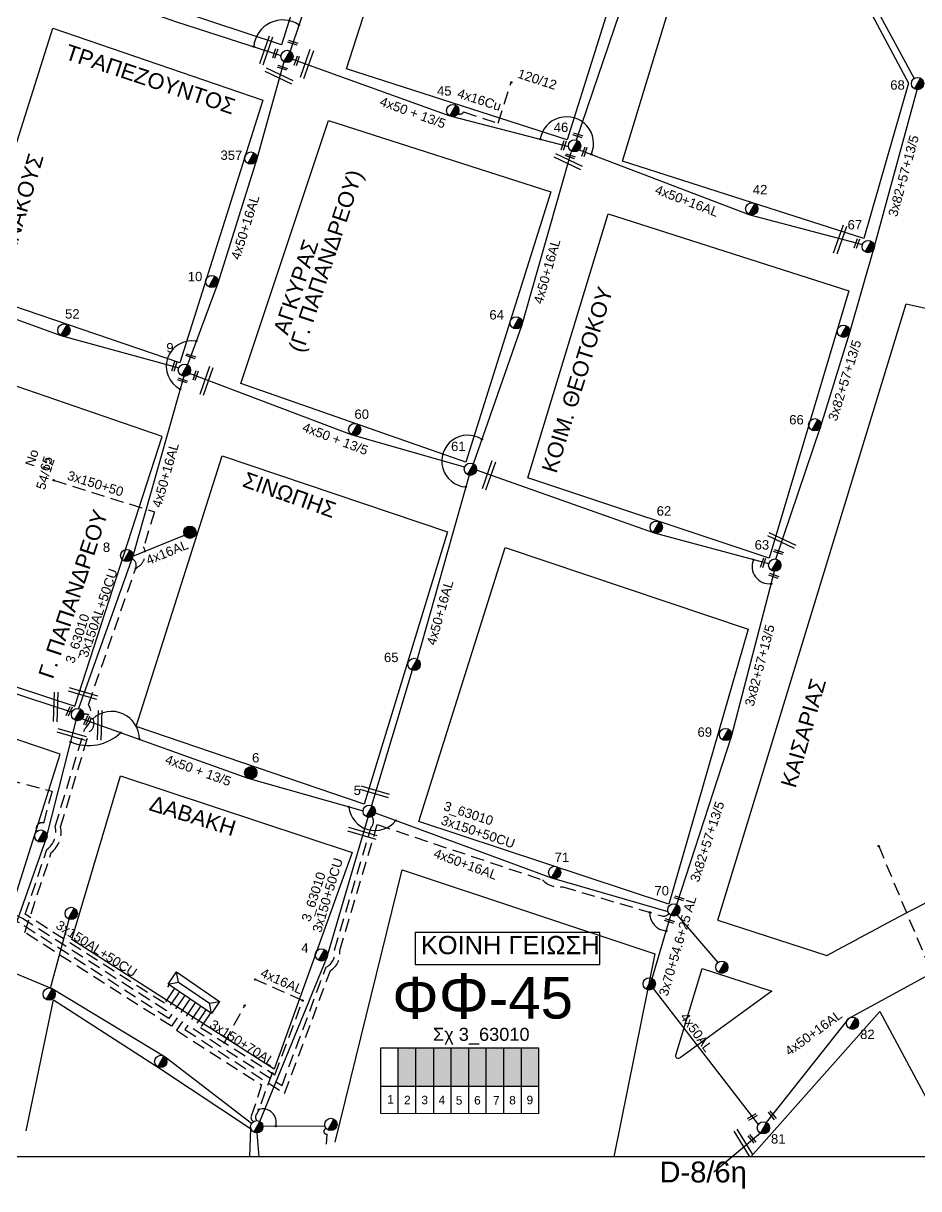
# Model space of a CAD drawing. Header units: millimetres. Extents: x 1421 to 7616, y 908 to 2861.
# Drawn here: x 5583.6 to 5755.6, y 1830.1 to 2053.9 of the extents above; entities that cross this region are included whole.
import ezdxf
from ezdxf.enums import TextEntityAlignment as Align

# ---------------------------------------------------------------- set-up
doc = ezdxf.new("R2010")
doc.units = ezdxf.units.MM
doc.linetypes.add('DASHED', pattern=[19.05, 12.7, -6.35])
for name, color, linetype, lineweight in [('3x150+50', 7, 'Continuous', 30), ('3x150+50+CPE', 7, 'DASHED', 30), ('3x82+57+13_5', 7, 'Continuous', 30), ('4x16CU', 7, 'Continuous', 30), ('4x50 + 13_5', 7, 'SYN_LINE', 30), ('4x50+16_5', 7, 'Continuous', 30), ('Άγνωστα', 7, 'Continuous', 30), ('Γυμνά εναέρια ΧΤ (3Φ)   4x16AL', 7, 'Continuous', 30), ('Γυμνά εναέρια ΧΤ (3Φ) 4x50AL', 7, 'Continuous', 30), ('Γυμνά εναέρια ΧΤ και ΦΟΠ (3Φ)   4x50+16AL', 7, 'Continuous', 30), ('Εναέρια παροχή ΧΤ 4x16', 7, 'SYN_LINE', 30), ('Καλώδια ΧΤ   3x150+50CU', 7, 'DASHED', 30), ('Καλώδια ΧΤ   3x150+70AL', 7, 'DASHED', 30), ('Καλώδια ΧΤ   3x150AL+50CU', 7, 'DASHED', 30), ('Συνεστραμμένα ΧΤ   3x70+54.6+25 AL', 7, 'SYN_LINE', 30), ('Συνεστραμμένα ΧΤ   4x120+25 AL', 7, 'SYN_LINE', 30), ('Υπόγεια καλώδια Παροχών ΧΤ   4x16AL', 7, 'DASHED', 30)]:
    doc.layers.add(name, color=color, linetype=linetype, lineweight=lineweight)
for name, color, linetype in [('Pillar OTE', 7, 'Continuous'), ('TEXT ΚΑΛΩΔΙΩΝ', 7, 'Continuous'), ('ΑΓΝΩΣΤΟ ΕΝΑΕΡΙΟ ΚΑΛΩΔΙΟ', 7, 'Continuous'), ('ΑΓΝΩΣΤΟ ΥΠΟΓΕΙΟ ΚΑΛΩΔΙΟ', 7, 'DASHED'), ('Επιγραφές - Σχήματα', 7, 'Continuous'), ('Μηχανική τομή', 7, 'Continuous'), ('Στύλος Ξύλινος', 7, 'Continuous'), ('Στύλος Ξύλινος @ 1', 7, 'Continuous'), ('Στύλος ΦΜ', 7, 'Continuous'), ('Στύλος ΦΜ @ 1', 7, 'Continuous'), ('Συνδέσεις', 7, 'Continuous'), ('Τομή', 7, 'Continuous'), ('Υποσταθμός πόλεως', 7, 'Continuous'), ('Υπόβαθρο ΔΕΗ', 7, 'Continuous')]:
    doc.layers.add(name, color=color, linetype=linetype)
doc.styles.add('arial', font='ARIAL.TTF')
doc.styles.get("Standard").update_dxf_attribs({"font": 'ARIAL.TTF', "height": 1.8})
doc.linetypes.add('SYN_LINE', pattern='A,0.5,-0.0001,["/\\/\\/\\/",Standard,S=0.1,R=0,X=0,Y=-0.05],-0.25', length=0.7501)

# ---------------------------------------------------------------- blocks, each defined once
blk = doc.blocks.new('ΥΠΑΡΧΩΝ ΤΣΙΜΕΝΤΕΝΙΟΣ ΣΤΥΛΟΣ')
at = {"layer": 'Στύλος ΦΜ'}
blk.add_hatch(color=7, dxfattribs=at).paths.add_polyline_path([(-1.29, -2.28, 0.574793), (2.62, 0, 0.268822), (1.3, 2.27)])
at = {"layer": 'Στύλος ΦΜ', "color": 7}
blk.add_line((-1.29, -2.28), (1.3, 2.27), dxfattribs=at)
blk.add_circle((0, 0), 2.62, dxfattribs=at)
at = {"layer": 'Στύλος ΦΜ', "flags": 4}
for tag, p in [('ΑΡΙΘΜΟΣ', (-4.68, 8.05)), ('ΤΥΠΟΣ', (-4.91, 3.03))]:
    blk.add_attdef(tag, p, '', height=4, dxfattribs=at)
blk = doc.blocks.new('ΥΠΑΡΧΩΝ ΞΥΛΙΝΟΣ ΣΤΥΛΟΣ')
at = {"layer": 'Στύλος Ξύλινος'}
h = blk.add_hatch(color=7, dxfattribs=at)
h.paths.add_polyline_path([(-2.62, 0, 0.270008), (-1.29, -2.28), (1.3, 2.27, 0.576266)])
h.paths.add_polyline_path([(-1.29, -2.28, 0.574793), (2.62, 0, 0.268822), (1.3, 2.27)])
at = {"layer": 'Στύλος Ξύλινος', "color": 7}
blk.add_line((-1.29, -2.28), (1.3, 2.27), dxfattribs=at)
blk.add_circle((0, 0), 2.62, dxfattribs=at)
at = {"layer": 'Στύλος Ξύλινος', "color": 1, "flags": 4}
for tag, p in [('ΑΡΙΘΜΟΣ', (-4.91, 8.6)), ('ΤΥΠΟΣ', (-4.85, 3.39))]:
    blk.add_attdef(tag, p, '', height=4, dxfattribs=at)
blk = doc.blocks.new('ΥΠΟΣΤΑΘΜΟΣ ΠΟΛΕΩΣ 9 ΑΝΑΧΩΡΗΣΕΩΝ')
at = {"layer": 'Υποσταθμός πόλεως', "ltscale": 40}
for p, q in [((-9.63, -2.82), (-9.63, -4)), ((-7.12, -2.82), (-7.12, -4)), ((-4.84, -2.82), (-4.84, -4)), ((-2.36, -2.82), (-2.36, -4)), ((0.09, -2.82), (0.09, -4)), ((2.55, -2.82), (2.55, -4)), ((5.02, -2.82), (5.02, -4)), ((7.48, -2.82), (7.48, -4)), ((9.61, -2.82), (9.61, -4))]:
    blk.add_line(p, q, dxfattribs=at)
blk.add_lwpolyline([(-10.02, 2.82), (10.02, 2.82), (10.02, -2.82), (-10.02, -2.82)], close=True, dxfattribs=at)
for points in [[(-7.21, 0), (-10.02, 2.82)], [(-10.02, -2.82), (-7.21, 0)], [(-7.21, 0), (7.21, 0)], [(7.21, 0), (10.02, 2.82)], [(10.02, -2.82), (7.21, 0)]]:
    blk.add_lwpolyline(points, dxfattribs=at)
at = {"layer": 'Υποσταθμός πόλεως', "linetype": 'SYN_LINE', "ltscale": 40, "flags": 1}
for tag, p in [('ΜΕΤΑΣΧΗΜΑΤΙΣΜΟΣ', (10.79, 1.71)), ('ΙΣΧΥΣ', (10.77, -1.08)), ('ΑΡΙΘΜΟΣ', (10.89, -3.8))]:
    blk.add_attdef(tag, p, '', height=1.8, dxfattribs=at)
blk = doc.blocks.new('_ΣΥΝΔΕΣΗ')
at = {"layer": 'Συνδέσεις', "linetype": 'SYN_LINE', "ltscale": 40}
blk.add_hatch(color=256, dxfattribs=at).paths.add_polyline_path([(0.5, -0.01, 1), (-0.5, -0.01, 1)])
at = {"layer": 'Συνδέσεις'}
blk.add_circle((0, -0.01), 0.5, dxfattribs=at)
blk = doc.blocks.new('ΤΟΜΗ')
at = {"layer": 'Τομή', "ltscale": 40}
for p, q in [((11.33, -0.65), (-11.4, -0.65)), ((11.33, -3.42), (-11.4, -3.42))]:
    blk.add_line(p, q, dxfattribs=at)
blk = doc.blocks.new('ΜΗΧΑΝΙΚΗ ΤΟΜΗ')
at = {"layer": 'Μηχανική τομή', "ltscale": 40}
for p, q in [((-3.79, 1.21), (3.79, 1.21)), ((3.79, -0.34), (-3.79, -0.34))]:
    blk.add_line(p, q, dxfattribs=at)

msp = doc.modelspace()

# ---------------------------------------------------------------- hatches: boundary and pattern name
at = {"layer": 'Καλώδια ΧΤ   3x150AL+50CU', "linetype": 'DASHED', "lineweight": -3, "ltscale": 0.2}
h = msp.add_hatch(color=30, dxfattribs=at)
h.dxf.hatch_style = 1
h.paths.add_polyline_path([(5659.02, 1857.19), (5655.58, 1857.19), (5655.58, 1849.83), (5659.02, 1849.83)])
h = msp.add_hatch(color=2, dxfattribs=at)
h.dxf.hatch_style = 1
h.paths.add_polyline_path([(5659.02, 1849.83), (5662.46, 1849.82), (5662.46, 1857.19), (5659.02, 1857.19)])
h = msp.add_hatch(color=62, dxfattribs=at)
h.dxf.hatch_style = 1
h.paths.add_polyline_path([(5665.76, 1857.19), (5662.46, 1857.19), (5662.46, 1849.82), (5665.76, 1849.82)])
h = msp.add_hatch(color=27, dxfattribs=at)
h.dxf.hatch_style = 1
h.paths.add_polyline_path([(5665.76, 1849.82), (5669.15, 1849.82), (5669.15, 1857.19), (5665.76, 1857.19)])
h = msp.add_hatch(color=5, dxfattribs=at)
h.dxf.hatch_style = 1
h.paths.add_polyline_path([(5669.15, 1849.82), (5672.54, 1849.82), (5672.54, 1857.19), (5669.15, 1857.19)])
h = msp.add_hatch(color=6, dxfattribs=at)
h.dxf.hatch_style = 1
h.paths.add_polyline_path([(5675.88, 1849.81), (5675.88, 1857.19), (5672.54, 1857.19), (5672.54, 1849.82)])
h = msp.add_hatch(color=133, dxfattribs=at)
h.dxf.hatch_style = 1
h.paths.add_polyline_path([(5679.27, 1857.19), (5675.88, 1857.19), (5675.88, 1849.81), (5679.27, 1849.81)])
h = msp.add_hatch(color=151, dxfattribs=at)
h.dxf.hatch_style = 1
h.paths.add_polyline_path([(5682.66, 1857.19), (5679.27, 1857.19), (5679.27, 1849.81), (5682.66, 1849.81)])

# ---------------------------------------------------------------- linework, layer by layer
at = {"layer": '3x150+50', "color": 30, "linetype": 'DASHED', "lineweight": -3, "ltscale": 0.2}
msp.add_lwpolyline([(5589.41, 1966.17), (5608.82, 1960.1), (5606.7, 1953.4, -0.432319), (5605.21, 1949.32, 1.802516)], format="xyb", dxfattribs=at)
at = {"layer": '3x150+50+CPE', "color": 151, "lineweight": -3, "ltscale": 0.2}
msp.add_lwpolyline([(5615.28, 1866.09), (5612.04, 1861.33), (5583.88, 1879.33), (5588.97, 1894.68, 0.280045), (5590.75, 1899.63), (5596.3, 1917.92, 0.790824), (5595.2, 1921.28)], format="xyb", dxfattribs=at)
at = {"layer": '3x82+57+13_5', "color": 30, "lineweight": -3, "ltscale": 0.1}
msp.add_lwpolyline([(5728.18, 1951.04), (5736.79, 1976.56), (5742.29, 1994.38), (5747.08, 2010.85), (5755.33, 2041.17)], dxfattribs=at)
at = {"layer": '3x82+57+13_5', "color": 133, "lineweight": -3, "ltscale": 0.1}
msp.add_lwpolyline([(5709.16, 1884.7), (5719.63, 1916.96), (5727.93, 1948.71)], dxfattribs=at)
at = {"layer": '4x16CU', "color": 151, "linetype": 'DASHED', "lineweight": -3, "ltscale": 0.2}
msp.add_lwpolyline([(5573.12, 1910.67), (5589.11, 1906.48), (5587.47, 1900.35, 0.687807), (5586.22, 1898.77, -7.45209)], format="xyb", dxfattribs=at)
at = {"layer": '4x50 + 13_5', "color": 5, "lineweight": -3, "ltscale": 0.1}
msp.add_lwpolyline([(5635.32, 2047.06), (5665.52, 2036.14), (5688.32, 2030.27)], dxfattribs=at)
at = {"layer": '4x50 + 13_5', "color": 6, "lineweight": -3, "ltscale": 0.1}
msp.add_lwpolyline([(5668.36, 1968.66), (5646.67, 1974.88), (5615.54, 1986.69)], dxfattribs=at)
at = {"layer": '4x50 + 13_5', "color": 151, "lineweight": -3, "ltscale": 0.1}
msp.add_lwpolyline([(5594.89, 1920.37), (5626.7, 1908.97), (5648.87, 1902.69)], dxfattribs=at)
at = {"layer": '4x50+16_5', "color": 30, "lineweight": -3, "ltscale": 0.1}
msp.add_lwpolyline([(5740, 2070.54), (5754.75, 2043.32)], dxfattribs=at)
at = {"layer": 'Pillar OTE', "lineweight": -3, "ltscale": 40}
for points in [[(5652.26, 1844.55), (5652.26, 1857.19), (5682.59, 1857.19), (5682.59, 1844.52), (5652.26, 1844.55)], [(5655.58, 1844.55), (5655.58, 1857.19)], [(5659.02, 1844.55), (5659.02, 1857.19)], [(5662.46, 1844.54), (5662.46, 1857.19)], [(5665.76, 1844.54), (5665.76, 1857.19)], [(5669.15, 1844.54), (5669.15, 1857.19)], [(5672.54, 1844.53), (5672.54, 1857.19)], [(5675.88, 1844.53), (5675.88, 1857.19)], [(5679.27, 1844.53), (5679.27, 1857.19)], [(5652.26, 1849.83), (5682.59, 1849.81)]]:
    msp.add_lwpolyline(points, dxfattribs=at)
at = {"layer": 'Άγνωστα', "lineweight": -3, "ltscale": 0.1}
msp.add_lwpolyline([(7529.06, 1836.26), (5255.84, 1836.26), (5255.84, 2847.77), (7529.06, 2847.77)], close=True, dxfattribs=at)
at = {"layer": 'ΑΓΝΩΣΤΟ ΕΝΑΕΡΙΟ ΚΑΛΩΔΙΟ', "color": 5, "lineweight": -3, "ltscale": 0.1}
for points in [[(5689.84, 2031.52), (5698.19, 2056.03), (5705.1, 2081.71)], [(5627.42, 1842.63), (5610.84, 1855.39), (5589.15, 1868.53), (5579.93, 1872.38)]]:
    msp.add_lwpolyline(points, dxfattribs=at)
at = {"layer": 'ΑΓΝΩΣΤΟ ΕΝΑΕΡΙΟ ΚΑΛΩΔΙΟ', "color": 173, "lineweight": -3, "ltscale": 0.1}
msp.add_lwpolyline([(5582.67, 2064.98), (5612.8, 2054.3), (5633.09, 2047.77)], dxfattribs=at)
at = {"layer": 'ΑΓΝΩΣΤΟ ΕΝΑΕΡΙΟ ΚΑΛΩΔΙΟ', "color": 30, "lineweight": -3, "ltscale": 0.1}
for points in [[(5563.46, 2003.91), (5590.82, 1993.99), (5613.46, 1987.76)], [(5725.19, 1840.8), (5716.27, 1833.34)]]:
    msp.add_lwpolyline(points, dxfattribs=at)
at = {"layer": 'ΑΓΝΩΣΤΟ ΕΝΑΕΡΙΟ ΚΑΛΩΔΙΟ', "color": 133, "lineweight": -3, "ltscale": 0.1}
msp.add_lwpolyline([(5726.79, 1950.13), (5704.85, 1956.03), (5670.65, 1968.12)], dxfattribs=at)
at = {"layer": 'ΑΓΝΩΣΤΟ ΕΝΑΕΡΙΟ ΚΑΛΩΔΙΟ', "color": 27, "lineweight": -3, "ltscale": 0.1}
for points in [[(5629.03, 1843.07), (5641.9, 1874.46), (5649.82, 1901.46)], [(5629.62, 1842.13), (5641.53, 1842.19)], [(5628.44, 1840.87), (5628.83, 1836.26)]]:
    msp.add_lwpolyline(points, dxfattribs=at)
at = {"layer": 'ΑΓΝΩΣΤΟ ΕΝΑΕΡΙΟ ΚΑΛΩΔΙΟ', "color": 151, "lineweight": -3, "ltscale": 0.1}
msp.add_lwpolyline([(5709.21, 1882.69), (5717.04, 1873.57)], dxfattribs=at)
at = {"layer": 'ΑΓΝΩΣΤΟ ΥΠΟΓΕΙΟ ΚΑΛΩΔΙΟ', "color": 133, "lineweight": -3, "ltscale": 0.2}
msp.add_lwpolyline([(5747.92, 1895.92), (5757.47, 1873.07), (5759.31, 1873.85, -0.530409), (5761.1, 1874.7, 3.998723)], format="xyb", dxfattribs=at)
at = {"layer": 'Γυμνά εναέρια ΧΤ (3Φ)   4x16AL', "color": 30, "lineweight": -3, "ltscale": 0.1}
msp.add_lwpolyline([(5604.64, 1951.6), (5614.56, 1955.65)], dxfattribs=at)
at = {"layer": 'Γυμνά εναέρια ΧΤ (3Φ) 4x50AL', "color": 133, "lineweight": -3, "ltscale": 0.1}
msp.add_lwpolyline([(5704.6, 1868.56), (5724.77, 1842.44)], dxfattribs=at)
at = {"layer": 'Γυμνά εναέρια ΧΤ και ΦΟΠ (3Φ)   4x50+16AL', "color": 85, "lineweight": -3, "ltscale": 0.1}
msp.add_lwpolyline([(5655.79, 2116.63), (5650.28, 2095.86), (5642.7, 2071.79), (5634.84, 2048.59)], dxfattribs=at)
at = {"layer": 'Γυμνά εναέρια ΧΤ και ΦΟΠ (3Φ)   4x50+16AL', "color": 30, "lineweight": -3, "ltscale": 0.1}
for points in [[(5633.67, 2046.54), (5628.46, 2027.87), (5620.94, 2004.03), (5615.13, 1988.33)], [(5614.41, 1986.14), (5604.64, 1951.6), (5594.18, 1922.34)]]:
    msp.add_lwpolyline(points, dxfattribs=at)
at = {"layer": 'Γυμνά εναέρια ΧΤ και ΦΟΠ (3Φ)   4x50+16AL', "color": 6, "lineweight": -3, "ltscale": 0.1}
for points in [[(5670.07, 1969.32), (5679.4, 1996.06), (5688.91, 2029.37)], [(5669.24, 1967.14), (5659.25, 1931.84)], [(5658.27, 1929.71), (5650.48, 1903.71)]]:
    msp.add_lwpolyline(points, dxfattribs=at)
at = {"layer": 'Γυμνά εναέρια ΧΤ και ΦΟΠ (3Φ)   4x50+16AL', "color": 5, "lineweight": -3, "ltscale": 0.1}
msp.add_lwpolyline([(5690.4, 2029.66), (5723.16, 2017.16), (5744.81, 2011.45)], dxfattribs=at)
at = {"layer": 'Γυμνά εναέρια ΧΤ και ΦΟΠ (3Φ)   4x50+16AL', "color": 151, "lineweight": -3, "ltscale": 0.1}
for points in [[(5579.63, 1873.68), (5587.99, 1897.29), (5593.73, 1920.03)], [(5651.18, 1902.3), (5685.09, 1889.84), (5707.43, 1883.38)]]:
    msp.add_lwpolyline(points, dxfattribs=at)
at = {"layer": 'Γυμνά εναέρια ΧΤ και ΦΟΠ (3Φ)   4x50+16AL', "color": 133, "lineweight": -3, "ltscale": 0.1}
msp.add_lwpolyline([(5726.36, 1842.84), (5742.24, 1862.88), (5761.17, 1873.21)], dxfattribs=at)
at = {"layer": 'Εναέρια παροχή ΧΤ 4x16', "color": 5, "lineweight": -3, "ltscale": 0.1}
msp.add_lwpolyline([(5588.83, 1868.66), (5592.39, 1881.88)], dxfattribs=at)
at = {"layer": 'Επιγραφές - Σχήματα', "color": 173, "lineweight": -3}
msp.add_lwpolyline([(5658.86, 1873.17), (5694.37, 1873.17), (5694.37, 1879.35), (5658.86, 1879.35)], close=True, dxfattribs=at)
at = {"layer": 'Καλώδια ΧΤ   3x150+50CU', "color": 133, "lineweight": -3, "ltscale": 0.2}
msp.add_lwpolyline([(5617.31, 1864.7), (5614.59, 1860.7), (5633.79, 1848.43), (5642.59, 1872.02, 0.299135), (5644.39, 1875.86), (5651.58, 1900.05), (5683.33, 1889.43, 0.237489), (5687.21, 1888.1), (5706.24, 1882.54, 0.297088), (5707.64, 1882.96)], format="xyb", dxfattribs=at)
at = {"layer": 'Καλώδια ΧΤ   3x150+50CU', "color": 6, "lineweight": -3, "ltscale": 0.2}
msp.add_lwpolyline([(5633.29, 1849.94), (5641.78, 1872.72, 0.34995), (5643.36, 1875.92), (5650.4, 1899.54, 0.352344), (5650.6, 1901.58)], format="xyb", dxfattribs=at)
at = {"layer": 'Καλώδια ΧΤ   3x150+50CU', "color": 5, "lineweight": -3, "ltscale": 0.2}
for points in [[(5616.3, 1865.39), (5612.99, 1860.55)], [(5612.99, 1860.55), (5629.36, 1850.08)]]:
    msp.add_lwpolyline(points, dxfattribs=at)
at = {"layer": 'Καλώδια ΧΤ   3x150+50CU', "color": 6, "lineweight": -3, "ltscale": 0.2}
for points in [[(5618.33, 1864), (5616.19, 1860.87)], [(5616.19, 1860.87), (5633.29, 1849.94)]]:
    msp.add_lwpolyline(points, dxfattribs=at)
at = {"layer": 'Καλώδια ΧΤ   3x150+50CU', "color": 5, "lineweight": -3, "ltscale": 0.2}
msp.add_lwpolyline([(5629.36, 1850.08), (5627.37, 1844.03, 0.413284), (5627.85, 1843.06, 1.293602)], format="xyb", dxfattribs=at)
at = {"layer": 'Καλώδια ΧΤ   3x150+70AL', "color": 27, "lineweight": -3, "ltscale": 0.2}
for points in [[(5622.23, 1858.19), (5626.14, 1865.3)], [(5631.92, 1852), (5637.24, 1866.26)], [(5619.21, 1863.4), (5617.65, 1861.12)], [(5617.65, 1861.12), (5631.92, 1852)]]:
    msp.add_lwpolyline(points, dxfattribs=at)
for points in [[(5631.38, 1852.35), (5628.54, 1844.62, 0.418027), (5628.45, 1843.22, 1.952214)], [(5641.83, 1838.7), (5641.94, 1840.62, -1.099167), (5641.83, 1841.66, -1.2996)]]:
    msp.add_lwpolyline(points, format="xyb", dxfattribs=at)
at = {"layer": 'Καλώδια ΧΤ   3x150AL+50CU', "color": 30, "lineweight": -3, "ltscale": 0.2}
for points in [[(5596.1, 1923.08), (5605.21, 1949.32, 0.377398), (5604.47, 1951.12, 81.053447)], [(5583.95, 1882.84), (5588.12, 1895.29, 0.314636), (5589.72, 1899.67), (5595.42, 1918.47, 0.378452), (5596.1, 1923.08, -1.670155)]]:
    msp.add_lwpolyline(points, format="xyb", dxfattribs=at)
at = {"layer": 'Καλώδια ΧΤ   3x150AL+50CU', "color": 2, "lineweight": -3, "ltscale": 0.2}
msp.add_lwpolyline([(5611.09, 1864.31), (5583.41, 1882), (5580.94, 1883.25), (5535.78, 1908.43), (5544.03, 1934.66, 0.275664), (5543.46, 1937.06)], format="xyb", dxfattribs=at)
at = {"layer": 'Καλώδια ΧΤ   3x150AL+50CU', "color": 62, "lineweight": -3, "ltscale": 0.2}
msp.add_lwpolyline([(5611.57, 1862.82), (5582.87, 1881.16), (5580.45, 1882.38), (5536.51, 1906.74, 0.555416), (5534.92, 1907.57)], format="xyb", dxfattribs=at)
at = {"layer": 'Καλώδια ΧΤ   3x150AL+50CU', "color": 30, "lineweight": -3, "ltscale": 0.2}
for points in [[(5610.69, 1865.75), (5583.95, 1882.84)], [(5612.31, 1868.13), (5610.69, 1865.75)]]:
    msp.add_lwpolyline(points, dxfattribs=at)
at = {"layer": 'Καλώδια ΧΤ   3x150AL+50CU', "color": 2, "lineweight": -3, "ltscale": 0.2}
msp.add_lwpolyline([(5613.25, 1867.48), (5611.09, 1864.31)], dxfattribs=at)
at = {"layer": 'Καλώδια ΧΤ   3x150AL+50CU', "color": 62, "lineweight": -3, "ltscale": 0.2}
msp.add_lwpolyline([(5614.27, 1866.78), (5611.57, 1862.82)], dxfattribs=at)
at = {"layer": 'Συνεστραμμένα ΧΤ   3x70+54.6+25 AL', "color": 133, "lineweight": -3, "ltscale": 15}
msp.add_lwpolyline([(5704.43, 1870.48), (5707.99, 1882.66)], dxfattribs=at)
at = {"layer": 'Συνεστραμμένα ΧΤ   4x120+25 AL', "color": 2, "lineweight": -3, "ltscale": 15}
msp.add_lwpolyline([(5570.86, 1928.9), (5592.95, 1921.65)], dxfattribs=at)
at = {"layer": 'Υπόβαθρο ΔΕΗ', "lineweight": -3, "ltscale": 0.1}
for points in [[(5592.24, 2063.39), (5613.28, 2131.37), (5654.64, 2117.99), (5633.22, 2049.77)], [(5645.7, 2045.17), (5662.32, 2096.86), (5704.01, 2082.3), (5688.08, 2031.52)], [(5698.73, 2027.43), (5714.2, 2078.31), (5739.03, 2069.83), (5753.66, 2042.41), (5745.07, 2012.61)], [(5613.64, 1988.75), (5573.26, 2002.51), (5589.26, 2052.99), (5629.59, 2039.17)], [(5668.61, 1969.67), (5625.41, 1984.73), (5642.25, 2035.29), (5684.93, 2021.59)], [(5680.51, 1966.63), (5695.97, 2017.31), (5742.2, 2002.56), (5726.89, 1951.22)], [(5569.33, 1988.63), (5553.03, 1936.14), (5593.49, 1922.82), (5610.27, 1974.61)], [(5605.26, 1918.86), (5621.82, 1970.87), (5665.08, 1956.28), (5649.08, 1903.97)], [(5659.58, 1900.67), (5676.18, 1953.27), (5722.84, 1937.57), (5707.58, 1884.78)]]:
    msp.add_lwpolyline(points, close=True, dxfattribs=at)
for points in [[(5717, 1881.73), (5753.18, 2000.03), (5771.85, 1995.87)], [(5581.28, 1883.78), (5590.69, 1913.58), (5550.13, 1927.27), (5543.43, 1904.85), (5581.28, 1883.78)], [(5592.88, 1877.98), (5602.23, 1909.42), (5646.8, 1894.72), (5631.77, 1853.12), (5592.88, 1877.98)], [(5643.52, 1839.1), (5656.4, 1891.35), (5704.93, 1875.21), (5697.02, 1836.26)], [(5717, 1881.73), (5737.96, 1874.89)], [(5584.16, 1841.23), (5589.41, 1866.39), (5609.95, 1853.14), (5627.24, 1841.71), (5627.05, 1836.26)], [(5723.34, 1836.26), (5748.13, 1864.16), (5763.1, 1836.26)]]:
    msp.add_lwpolyline(points, dxfattribs=at)
msp.add_lwpolyline([(5713.99, 1872.44), (5727.41, 1868.04), (5709.76, 1855.29, -0.837238), (5708.96, 1855.8), (5713.99, 1872.44)], format="xyb", dxfattribs=at)
at = {"layer": 'Υπόβαθρο ΔΕΗ', "lineweight": -3}
for centre, radius, start, end in [((5633.44, 2048.96), 5.61, 56.3953, 174.9255), ((5687.97, 2030.8), 5.17, 336.9093, 170.3068), ((5615.98, 1988.05), 4.92, 80.134, 242.6219), ((5668.96, 1969.86), 4.98, 56.4584, 265.8848), ((5726.92, 1949.62), 3.32, 156.9814, 276.5157), ((5600.56, 1916.43), 5.35, 359.9499, 132.6274), ((5596.15, 1924.14), 8.9, 247.1741, 313.7274), ((5651.17, 1904.02), 5.09, 186.1615, 321.4212), ((5707.34, 1883.05), 3.41, 177.2393, 266.1232), ((5629.57, 1842.85), 2.61, 344.243, 106.9573)]:
    msp.add_arc(centre, radius, start, end, dxfattribs=at)
at = {"layer": 'Υπόβαθρο ΔΕΗ', "lineweight": -3, "ltscale": 0.1}
msp.add_spline([(5737.96, 1874.89), (5772.8, 1892.54), (5810.53, 1903.22), (5831.7, 1903.4)], degree=3, dxfattribs=at)
at = {"layer": 'Υπόγεια καλώδια Παροχών ΧΤ   4x16AL', "color": 5, "lineweight": -3, "ltscale": 0.2}
msp.add_lwpolyline([(5667.04, 2036.68, 0.501126), (5668.15, 2036.9), (5674.82, 2034.76), (5677.33, 2042.57)], format="xyb", dxfattribs=at)
at = {"layer": 'Υπόγεια καλώδια Παροχών ΧΤ   4x16AL', "color": 27, "lineweight": -3, "ltscale": 0.2}
msp.add_lwpolyline([(5637.24, 1866.26), (5628.12, 1870.32)], dxfattribs=at)

# ---------------------------------------------------------------- block references
at = {"layer": 'Μηχανική τομή', "lineweight": -3}
for p, xscale, yscale, zscale, rotation in [((5635.35, 2050.11), 0.2499999999999676, 0.2499999999999676, 0.2499999999999676, 341.6176700455887), ((5632.1, 2048.07), 0.2499999999999677, 0.2499999999999677, 0.2499999999999677, 71.28306097681653), ((5636.23, 2046.71), 0.2499999999999677, 0.2499999999999677, 0.2499999999999677, 71.28306097681653), ((5633.32, 2045.28), 0.2499999999999676, 0.2499999999999676, 0.2499999999999676, 341.6176700455887), ((5690.11, 2032.31), 0.2499999999999676, 0.2499999999999676, 0.2499999999999676, 341.6176700455887), ((5687.51, 2030.45), 0.2499999999999677, 0.2499999999999677, 0.2499999999999677, 71.28306097681653), ((5691.49, 2029.22), 0.2499999999999677, 0.2499999999999677, 0.2499999999999677, 71.28306097681653), ((5688.59, 2028.3), 0.2499999999999676, 0.2499999999999676, 0.2499999999999676, 341.6176700455887), ((5743.83, 2011.62), 0.2499999999999677, 0.2499999999999677, 0.2499999999999677, 71.28306097681653), ((5615.71, 1989.89), 0.2499999999999676, 0.2499999999999676, 0.2499999999999676, 341.6176700455887), ((5612.71, 1988.01), 0.2499999999999677, 0.2499999999999677, 0.2499999999999677, 71.28306097681653), ((5616.79, 1986.27), 0.2499999999999677, 0.2499999999999677, 0.2499999999999677, 71.28306097681653), ((5614.15, 1985.24), 0.2499999999999676, 0.2499999999999676, 0.2499999999999676, 341.6176700455887), ((5728.65, 1952.29), 0.2499999999999676, 0.2499999999999676, 0.2499999999999676, 341.6176700455887), ((5725.81, 1950.31), 0.2499999999999677, 0.2499999999999677, 0.2499999999999677, 71.28306097681653), ((5727.72, 1947.72), 0.2499999999999676, 0.2499999999999676, 0.2499999999999676, 341.6176700455887), ((5592.29, 1921.86), 0.2499999999999677, 0.2499999999999677, 0.2499999999999677, 246.0663352127534), ((5595.65, 1920.1), 0.2499999999999677, 0.2499999999999677, 0.2499999999999677, 246.0663352127534), ((5709.56, 1885.78), 0.2499999999999676, 0.2499999999999676, 0.2499999999999676, 341.6176700455887), ((5707.69, 1881.45), 0.2499999999999676, 0.2499999999999676, 0.2499999999999676, 341.6176700455887), ((5723.71, 1843.81), 0.2499999999999676, 0.2499999999999676, 0.2499999999999676, 30.37670893552088), ((5727.39, 1844.14), 0.2499999999999676, 0.2499999999999676, 0.2499999999999676, 309.4345195836933), ((5723.49, 1839.64), 0.2499999999999676, 0.2499999999999676, 0.2499999999999676, 309.4345195836933)]:
    msp.add_blockref('ΜΗΧΑΝΙΚΗ ΤΟΜΗ', p, dxfattribs=dict(at, xscale=xscale, yscale=yscale, zscale=zscale, rotation=rotation))
at = {"layer": 'Στύλος Ξύλινος @ 1', "lineweight": -3, "ltscale": 40, "xscale": 0.4499999999998181, "yscale": 0.4499999999998181, "zscale": 0.4499999999998181}
msp.add_blockref('ΥΠΑΡΧΩΝ ΞΥΛΙΝΟΣ ΣΤΥΛΟΣ', (5615.6, 1956.2), dxfattribs=at)
at = {"layer": 'Στύλος Ξύλινος @ 1', "lineweight": -3, "ltscale": 40}
ref = msp.add_blockref('ΥΠΑΡΧΩΝ ΞΥΛΙΝΟΣ ΣΤΥΛΟΣ', (5627.28, 1910), dxfattribs=dict(at, xscale=0.4499999999998181, yscale=0.4499999999998181, zscale=0.4499999999998181))
ref.add_attrib('ΤΥΠΟΣ', '6', (5627.53, 1911.99), dxfattribs={"layer": 'Στύλος Ξύλινος', "height": 1.8, "flags": 4})
at = {"layer": 'Στύλος ΦΜ @ 1', "lineweight": -3, "ltscale": 40, "xscale": 0.4499999999998181, "yscale": 0.4499999999998181, "zscale": 0.4499999999998181}
for p in [(5634.25, 2047.57), (5741.18, 1994.78), (5594.03, 1921.17), (5586.97, 1897.86), (5592.79, 1882.99), (5717.79, 1872.66), (5588.56, 1867.51), (5703.84, 1869.46), (5610, 1854.57), (5628.44, 1842.04), (5642.68, 1842.48)]:
    msp.add_blockref('ΥΠΑΡΧΩΝ ΤΣΙΜΕΝΤΕΝΙΟΣ ΣΤΥΛΟΣ', p, dxfattribs=at)
at = {"layer": 'Στύλος ΦΜ @ 1', "lineweight": -3, "ltscale": 40}
ref = msp.add_blockref('ΥΠΑΡΧΩΝ ΤΣΙΜΕΝΤΕΝΙΟΣ ΣΤΥΛΟΣ', (5755.4, 2042.34), dxfattribs=dict(at, xscale=0.4499999999998181, yscale=0.4499999999998181, zscale=0.4499999999998181))
ref.add_attrib('ΤΥΠΟΣ', '68', (5750.14, 2041.18), dxfattribs={"layer": 'Στύλος ΦΜ', "height": 1.8, "flags": 4})
ref = msp.add_blockref('ΥΠΑΡΧΩΝ ΤΣΙΜΕΝΤΕΝΙΟΣ ΣΤΥΛΟΣ', (5666.1, 2037.16), dxfattribs=dict(at, xscale=0.4499999999998181, yscale=0.4499999999998181, zscale=0.4499999999998181))
ref.add_attrib('ΤΥΠΟΣ', '45', (5663.06, 2040.04), dxfattribs={"layer": 'Στύλος ΦΜ', "height": 1.8, "flags": 4})
ref = msp.add_blockref('ΥΠΑΡΧΩΝ ΤΣΙΜΕΝΤΕΝΙΟΣ ΣΤΥΛΟΣ', (5689.49, 2030.4), dxfattribs=dict(at, xscale=0.4499999999998181, yscale=0.4499999999998181, zscale=0.4499999999998181))
ref.add_attrib('ΤΥΠΟΣ', '46', (5685.49, 2033.06), dxfattribs={"layer": 'Στύλος ΦΜ', "height": 1.8, "flags": 4})
ref = msp.add_blockref('ΥΠΑΡΧΩΝ ΤΣΙΜΕΝΤΕΝΙΟΣ ΣΤΥΛΟΣ', (5627.29, 2028.04), dxfattribs=dict(at, xscale=0.4499999999998181, yscale=0.4499999999998181, zscale=0.4499999999998181))
ref.add_attrib('ΤΥΠΟΣ', '357', (5621.47, 2027.7), dxfattribs={"layer": 'Στύλος ΦΜ', "height": 1.8, "flags": 4})
ref = msp.add_blockref('ΥΠΑΡΧΩΝ ΤΣΙΜΕΝΤΕΝΙΟΣ ΣΤΥΛΟΣ', (5723.53, 2018.28), dxfattribs=dict(at, xscale=0.4499999999998181, yscale=0.4499999999998181, zscale=0.4499999999998181))
ref.add_attrib('ΤΥΠΟΣ', '42', (5723.74, 2021.09), dxfattribs={"layer": 'Στύλος ΦΜ', "height": 1.8, "flags": 4})
ref = msp.add_blockref('ΥΠΑΡΧΩΝ ΤΣΙΜΕΝΤΕΝΙΟΣ ΣΤΥΛΟΣ', (5745.91, 2011.04), dxfattribs=dict(at, xscale=0.4499999999998181, yscale=0.4499999999998181, zscale=0.4499999999998181))
ref.add_attrib('ΤΥΠΟΣ', '67', (5741.94, 2014.34), dxfattribs={"layer": 'Στύλος ΦΜ', "height": 1.8, "flags": 4})
ref = msp.add_blockref('ΥΠΑΡΧΩΝ ΤΣΙΜΕΝΤΕΝΙΟΣ ΣΤΥΛΟΣ', (5619.8, 2004.34), dxfattribs=dict(at, xscale=0.4499999999998181, yscale=0.4499999999998181, zscale=0.4499999999998181))
ref.add_attrib('ΤΥΠΟΣ', '10', (5615.19, 2004.4), dxfattribs={"layer": 'Στύλος ΦΜ', "height": 1.8, "flags": 4})
ref = msp.add_blockref('ΥΠΑΡΧΩΝ ΤΣΙΜΕΝΤΕΝΙΟΣ ΣΤΥΛΟΣ', (5591.4, 1995.01), dxfattribs=dict(at, xscale=0.4499999999998181, yscale=0.4499999999998181, zscale=0.4499999999998181))
ref.add_attrib('ΤΥΠΟΣ', '52', (5591.61, 1997.22), dxfattribs={"layer": 'Στύλος ΦΜ', "height": 1.8, "flags": 4})
ref = msp.add_blockref('ΥΠΑΡΧΩΝ ΤΣΙΜΕΝΤΕΝΙΟΣ ΣΤΥΛΟΣ', (5678.28, 1996.41), dxfattribs=dict(at, xscale=0.4499999999998181, yscale=0.4499999999998181, zscale=0.4499999999998181))
ref.add_attrib('ΤΥΠΟΣ', '64', (5673.13, 1997.04), dxfattribs={"layer": 'Στύλος ΦΜ', "height": 1.8, "flags": 4})
ref = msp.add_blockref('ΥΠΑΡΧΩΝ ΤΣΙΜΕΝΤΕΝΙΟΣ ΣΤΥΛΟΣ', (5614.54, 1987.31), dxfattribs=dict(at, xscale=0.4499999999998181, yscale=0.4499999999998181, zscale=0.4499999999998181))
ref.add_attrib('ΤΥΠΟΣ', '9', (5611.06, 1990.74), dxfattribs={"layer": 'Στύλος ΦΜ', "height": 1.8, "flags": 4})
ref = msp.add_blockref('ΥΠΑΡΧΩΝ ΤΣΙΜΕΝΤΕΝΙΟΣ ΣΤΥΛΟΣ', (5647.25, 1975.91), dxfattribs=dict(at, xscale=0.4499999999998181, yscale=0.4499999999998181, zscale=0.4499999999998181))
ref.add_attrib('ΤΥΠΟΣ', '60', (5647.21, 1977.97), dxfattribs={"layer": 'Στύλος ΦΜ', "height": 1.8, "flags": 4})
ref = msp.add_blockref('ΥΠΑΡΧΩΝ ΤΣΙΜΕΝΤΕΝΙΟΣ ΣΤΥΛΟΣ', (5735.64, 1976.83), dxfattribs=dict(at, xscale=0.4499999999998181, yscale=0.4499999999998181, zscale=0.4499999999998181))
ref.add_attrib('ΤΥΠΟΣ', '66', (5730.73, 1976.9), dxfattribs={"layer": 'Στύλος ΦΜ', "height": 1.8, "flags": 4})
ref = msp.add_blockref('ΥΠΑΡΧΩΝ ΤΣΙΜΕΝΤΕΝΙΟΣ ΣΤΥΛΟΣ', (5669.48, 1968.3), dxfattribs=dict(at, xscale=0.4499999999998181, yscale=0.4499999999998181, zscale=0.4499999999998181))
ref.add_attrib('ΤΥΠΟΣ', '61', (5665.77, 1971.78), dxfattribs={"layer": 'Στύλος ΦΜ', "height": 1.8, "flags": 4})
ref = msp.add_blockref('ΥΠΑΡΧΩΝ ΤΣΙΜΕΝΤΕΝΙΟΣ ΣΤΥΛΟΣ', (5705.19, 1957.15), dxfattribs=dict(at, xscale=0.4499999999998181, yscale=0.4499999999998181, zscale=0.4499999999998181))
ref.add_attrib('ΤΥΠΟΣ', '62', (5705.27, 1959.39), dxfattribs={"layer": 'Στύλος ΦΜ', "height": 1.8, "flags": 4})
ref = msp.add_blockref('ΥΠΑΡΧΩΝ ΤΣΙΜΕΝΤΕΝΙΟΣ ΣΤΥΛΟΣ', (5603.47, 1951.73), dxfattribs=dict(at, xscale=0.4499999999998181, yscale=0.4499999999998181, zscale=0.4499999999998181))
ref.add_attrib('ΤΥΠΟΣ', '8', (5598.88, 1952.41), dxfattribs={"layer": 'Στύλος ΦΜ', "height": 1.8, "flags": 4})
ref = msp.add_blockref('ΥΠΑΡΧΩΝ ΤΣΙΜΕΝΤΕΝΙΟΣ ΣΤΥΛΟΣ', (5727.94, 1949.89), dxfattribs=dict(at, xscale=0.4499999999998181, yscale=0.4499999999998181, zscale=0.4499999999998181))
ref.add_attrib('ΤΥΠΟΣ', '63', (5724.09, 1952.87), dxfattribs={"layer": 'Στύλος ΦΜ', "height": 1.8, "flags": 4})
ref = msp.add_blockref('ΥΠΑΡΧΩΝ ΤΣΙΜΕΝΤΕΝΙΟΣ ΣΤΥΛΟΣ', (5658.66, 1930.82), dxfattribs=dict(at, xscale=0.4499999999998181, yscale=0.4499999999998181, zscale=0.4499999999998181))
ref.add_attrib('ΤΥΠΟΣ', '65', (5652.88, 1931.26), dxfattribs={"layer": 'Στύλος ΦΜ', "height": 1.8, "flags": 4})
ref = msp.add_blockref('ΥΠΑΡΧΩΝ ΤΣΙΜΕΝΤΕΝΙΟΣ ΣΤΥΛΟΣ', (5718.52, 1917.35), dxfattribs=dict(at, xscale=0.4499999999998181, yscale=0.4499999999998181, zscale=0.4499999999998181))
ref.add_attrib('ΤΥΠΟΣ', '69', (5713.11, 1916.92), dxfattribs={"layer": 'Στύλος ΦΜ', "height": 1.8, "flags": 4})
ref = msp.add_blockref('ΥΠΑΡΧΩΝ ΤΣΙΜΕΝΤΕΝΙΟΣ ΣΤΥΛΟΣ', (5650.04, 1902.61), dxfattribs=dict(at, xscale=0.4499999999998181, yscale=0.4499999999998181, zscale=0.4499999999998181))
ref.add_attrib('ΤΥΠΟΣ', '5', (5647.05, 1905.76), dxfattribs={"layer": 'Στύλος ΦΜ', "height": 1.8, "flags": 4})
ref = msp.add_blockref('ΥΠΑΡΧΩΝ ΤΣΙΜΕΝΤΕΝΙΟΣ ΣΤΥΛΟΣ', (5685.67, 1890.86), dxfattribs=dict(at, xscale=0.4499999999998181, yscale=0.4499999999998181, zscale=0.4499999999998181))
ref.add_attrib('ΤΥΠΟΣ', '71', (5685.66, 1892.87), dxfattribs={"layer": 'Στύλος ΦΜ', "height": 1.8, "flags": 4})
ref = msp.add_blockref('ΥΠΑΡΧΩΝ ΤΣΙΜΕΝΤΕΝΙΟΣ ΣΤΥΛΟΣ', (5708.57, 1883.68), dxfattribs=dict(at, xscale=0.4499999999998181, yscale=0.4499999999998181, zscale=0.4499999999998181))
ref.add_attrib('ΤΥΠΟΣ', '70', (5704.84, 1886.45), dxfattribs={"layer": 'Στύλος ΦΜ', "height": 1.8, "flags": 4})
ref = msp.add_blockref('ΥΠΑΡΧΩΝ ΤΣΙΜΕΝΤΕΝΙΟΣ ΣΤΥΛΟΣ', (5640.87, 1875.03), dxfattribs=dict(at, xscale=0.4499999999998181, yscale=0.4499999999998181, zscale=0.4499999999998181))
ref.add_attrib('ΤΥΠΟΣ', '4', (5636.98, 1875.47), dxfattribs={"layer": 'Στύλος ΦΜ', "height": 1.8, "flags": 4})
ref = msp.add_blockref('ΥΠΑΡΧΩΝ ΤΣΙΜΕΝΤΕΝΙΟΣ ΣΤΥΛΟΣ', (5742.89, 1861.91), dxfattribs=dict(at, xscale=0.4499999999998181, yscale=0.4499999999998181, zscale=0.4499999999998181))
ref.add_attrib('ΤΥΠΟΣ', '82', (5744.35, 1858.88), dxfattribs={"layer": 'Στύλος ΦΜ', "height": 1.8, "flags": 4})
ref = msp.add_blockref('ΥΠΑΡΧΩΝ ΤΣΙΜΕΝΤΕΝΙΟΣ ΣΤΥΛΟΣ', (5725.77, 1841.82), dxfattribs=dict(at, xscale=0.4499999999998181, yscale=0.4499999999998181, zscale=0.4499999999998181))
ref.add_attrib('ΤΥΠΟΣ', '81', (5727.23, 1838.8), dxfattribs={"layer": 'Στύλος ΦΜ', "height": 1.8, "flags": 4})
at = {"layer": 'Συνδέσεις', "lineweight": -3, "xscale": 0.25, "yscale": 0.25, "zscale": 0.25}
for p in [(5636.55, 2053.64), (5627.86, 2049.46), (5677.33, 2042.57), (5682.88, 2031.67), (5692.72, 2028.77), (5616.82, 1992.91), (5613.71, 1983.68), (5671.71, 1974.01), (5589.41, 1966.17), (5668.6, 1964.89), (5605.21, 1949.32), (5723.87, 1950.92), (5727.3, 1946.32), (5596.93, 1920.36), (5592.7, 1915.94), (5602.31, 1917.71), (5605.91, 1916.43), (5646.11, 1903.47), (5655.15, 1900.84), (5747.92, 1895.93), (5703.93, 1883.21), (5707.11, 1879.64), (5628.13, 1870.32), (5626.14, 1865.31), (5637.24, 1866.26), (5622.23, 1858.19), (5631.38, 1852.35), (5628.81, 1845.35), (5632.08, 1842.15)]:
    msp.add_blockref('_ΣΥΝΔΕΣΗ', p, dxfattribs=at)
at = {"layer": 'Τομή', "lineweight": -3}
for p, xscale, yscale, zscale, rotation in [((5629.72, 2048.86), 0.2499999999999995, 0.2499999999999995, 0.2499999999999995, 70.82323712653914), ((5637.57, 2046.25), 0.2499999999999995, 0.2499999999999995, 0.2499999999999995, 70.82323712653914), ((5632.45, 2043.36), 0.2499999999999995, 0.2499999999999995, 0.2499999999999995, 154.6830260571856), ((5688, 2026.93), 0.2499999999999995, 0.2499999999999995, 0.2499999999999995, 154.6830260571856), ((5739.99, 2012.54), 0.2499999999999995, 0.2499999999999995, 0.2499999999999995, 70.82323712653914), ((5618.29, 1985.4), 0.2499999999999995, 0.2499999999999995, 0.2499999999999995, 70.82323712653914), ((5672.54, 1967.26), 0.2499999999999995, 0.2499999999999995, 0.2499999999999995, 70.82323712653914), ((5729.04, 1954.18), 0.2499999999999995, 0.2499999999999995, 0.2499999999999995, 154.6830260571856), ((5590.35, 1922.63), 0.2499999999999997, 0.2499999999999997, 0.2499999999999997, 267.7443473325555), ((5595.22, 1925.69), 0.2499999999999997, 0.2499999999999997, 0.2499999999999997, 343.6984862045332), ((5598.79, 1919.1), 0.2499999999999997, 0.2499999999999997, 0.2499999999999997, 267.7443473325555), ((5593.04, 1917.83), 0.2499999999999997, 0.2499999999999997, 0.2499999999999997, 343.6984862045332), ((5651.26, 1906.8), 0.2499999999999997, 0.2499999999999997, 0.2499999999999997, 343.6984862045332), ((5648.91, 1898.83), 0.2499999999999997, 0.2499999999999997, 0.2499999999999997, 343.6984862045332), ((5722.36, 1839.21), 0.2499999999999997, 0.2499999999999997, 0.2499999999999997, 301.8885074344708)]:
    msp.add_blockref('ΤΟΜΗ', p, dxfattribs=dict(at, xscale=xscale, yscale=yscale, zscale=zscale, rotation=rotation))
at = {"layer": 'Υποσταθμός πόλεως', "lineweight": -3, "xscale": 0.5, "yscale": 0.5, "zscale": 0.5, "rotation": 325.5742015828229}
msp.add_blockref('ΥΠΟΣΤΑΘΜΟΣ ΠΟΛΕΩΣ 9 ΑΝΑΧΩΡΗΣΕΩΝ', (5616.38, 1867.77), dxfattribs=at)

# ---------------------------------------------------------------- texts
at = {"lineweight": -3, "ltscale": 40, "char_height": 3, "attachment_point": 1, "style": 'arial'}
for s, insert, width, rotation in [('ΤΡΑΠΕΖΟΥΝΤΟΣ', (5592.34, 2049.98), 50.5595, 341.6034), ('ANAKOYΣ', (5578.89, 2010), 64.8866, 73.2805), ('(Γ. ΠΑΠΑΝΔΡΕΟΥ)', (5634.46, 1991.43), 64.8866, 71.5848), ('ΑΓΚΥΡΑΣ', (5631.54, 1994.83), 64.8866, 71.5848), ('ΚΟΙΜ. ΘΕΟΤΟΚΟΥ', (5683.12, 1968.24), 64.8866, 72.8346), ('ΣΙΝΩΠΗΣ', (5626.49, 1967.87), 64.8866, 340.6069), ('Γ. ΠΑΠΑΝΔΡΕΟΥ', (5586.41, 1928.8), 64.8866, 71.5848), ('KΑΙΣΑΡΙΑΣ', (5729.05, 1907.74), 64.8866, 74.054), ('ΔΑΒΑΚΗ', (5608.48, 1905.72), 64.8866, 342.712)]:
    msp.add_mtext(s, dxfattribs=dict(at, insert=insert, width=width, rotation=rotation))
at = {"lineweight": -3, "ltscale": 30, "char_height": 1.63, "width": 11.2573, "attachment_point": 1}
for s, insert in [('1', (5653.5, 1848.11)), ('2', (5656.74, 1847.98)), ('3', (5660.07, 1847.98)), ('4', (5663.37, 1847.98)), ('5', (5666.68, 1847.9)), ('6', (5670.2, 1847.93)), ('7', (5673.83, 1847.93)), ('8', (5676.94, 1847.95)), ('9', (5680.27, 1847.98))]:
    msp.add_mtext(s, dxfattribs=dict(at, insert=insert))
at = {"layer": 'TEXT ΚΑΛΩΔΙΩΝ', "lineweight": -3, "ltscale": 0.1, "style": 'arial'}
for s, rotation, p in [('4x50 + 13/5', 340.1119, (5658.43, 2036.79)), ('3x82+57+13/5', 74.7686, (5752.69, 2024.63)), ('4x50+16AL', 339.1118, (5711.07, 2019.84)), ('4x50+16AL', 72.5032, (5626.21, 2014.75)), ('4x50+16AL', 74.0732, (5684.19, 2006.29)), ('3x82+57+13/5', 72.8495, (5741.39, 1985.37)), ('4x50 + 13/5', 339.2375, (5643.53, 1974.15)), ('4x50+16AL', 74.2057, (5610.91, 1967.17)), ('3x150+50', 342.6507, (5597.45, 1965.54)), ('4x16AL', 22.2111, (5611.22, 1952.34)), (' 3x150AL+50CU', 70.8642, (5597.87, 1940.36)), ('4x50+16AL', 74.2056, (5663.64, 1940.75)), ('3x82+57+13/5', 75.3617, (5725.06, 1930.63)), ('4x50 + 13/5', 340.2906, (5617.19, 1910.47)), ('3x82+57+13/5', 72.0059, (5714.98, 1896.79)), (' 3x150+50CU', 341.5011, (5670.63, 1898.77)), (' 3x150+50CU', 73.4498, (5641.94, 1886.17)), ('4x50+16AL', 339.8223, (5668.57, 1892.46)), (' 3x70+54.6+25 AL', 73.689, (5709.19, 1876.42)), (' 3x150AL+50CU', 327.4186, (5597.36, 1876.41)), (' 4x16AL', 335.9616, (5632.92, 1870.15)), ('3x150+70AL', 327.4186, (5625.66, 1858.14)), (' 4x50AL', 305.9132, (5712.69, 1860.47)), ('4x50+16AL', 36.2094, (5735.39, 1860.07))]:
    msp.add_text(s, height=1.8, rotation=rotation, dxfattribs=at).set_placement(p, align=Align.MIDDLE_CENTER)
at = {"layer": 'Άγνωστα', "color": 7, "lineweight": -3}
note = msp.add_mtext_dynamic_manual_height_columns('120/12\\P', width=1.8, gutter_width=2.31, heights=[0.838, 0], dxfattribs=dict(at, insert=(5675.04, 2046.48), char_height=1.8, attachment_point=1, rotation=342))
at = {"layer": 'Άγνωστα', "color": 7, "lineweight": -3, "char_height": 1.8, "attachment_point": 1}
for s, insert, rotation in [('4x16Cu', (5667.37, 2041.45), 342), ('54/12', (5585.98, 1964.75), 72), ('3_63010', (5591.61, 1931.41), 72), ('3_63010', (5664.75, 1904.59), 342), ('3_63010', (5636.98, 1881.83), 72)]:
    msp.add_mtext_dynamic_manual_height_columns(s, width=1.8, gutter_width=2.31, heights=[0.0453], dxfattribs=dict(at, insert=insert, rotation=rotation))
at = {"layer": 'Άγνωστα', "color": 7, "lineweight": -3}
note = msp.add_mtext_dynamic_manual_height_columns('No ', width=1.8, gutter_width=2.31, heights=[0.0453, 0], dxfattribs=dict(at, insert=(5582.61, 1965.32), char_height=1.8, attachment_point=1, rotation=72))
for column, words in zip(note.columns.linked_columns, ['65']):
    column.text = words
at = {"layer": 'Άγνωστα', "color": 7, "lineweight": -3, "insert": (5662.29, 1861.03), "char_height": 2.5, "width": 4.551914400963142e-14, "attachment_point": 1}
msp.add_mtext('Σχ 3_63010', dxfattribs=at)
at = {"layer": 'Επιγραφές - Σχήματα', "color": 173, "lineweight": -3, "insert": (5659.95, 1878.67), "char_height": 3.5, "width": 35.1311, "attachment_point": 1}
msp.add_mtext('KOINH ΓΕΙΩΣΗ', dxfattribs=at)
at = {"layer": 'Επιγραφές - Σχήματα', "lineweight": -3, "ltscale": 0.2, "insert": (5705.81, 1835.34), "char_height": 4, "width": 19.6719, "attachment_point": 1}
msp.add_mtext('D-8/6η', dxfattribs=at)
at = {"layer": 'Υπόβαθρο ΔΕΗ', "lineweight": -3, "insert": (5654.46, 1871.47), "char_height": 8, "width": 84.6573, "attachment_point": 1}
msp.add_mtext('Φ{\\H1.0833x;Φ}-45', dxfattribs=at)

doc.saveas('drawing.dxf')
